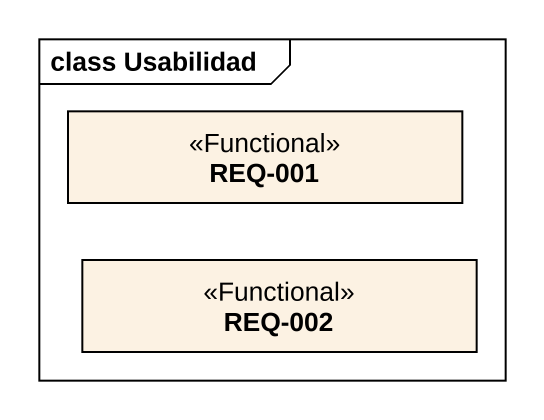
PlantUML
@startuml
mainframe class Usabilidad
hide circle
hide empty members
class "REQ-001" as REQ_001 <<Functional>>
class "REQ-002" as REQ_002 <<Functional>>
@enduml
